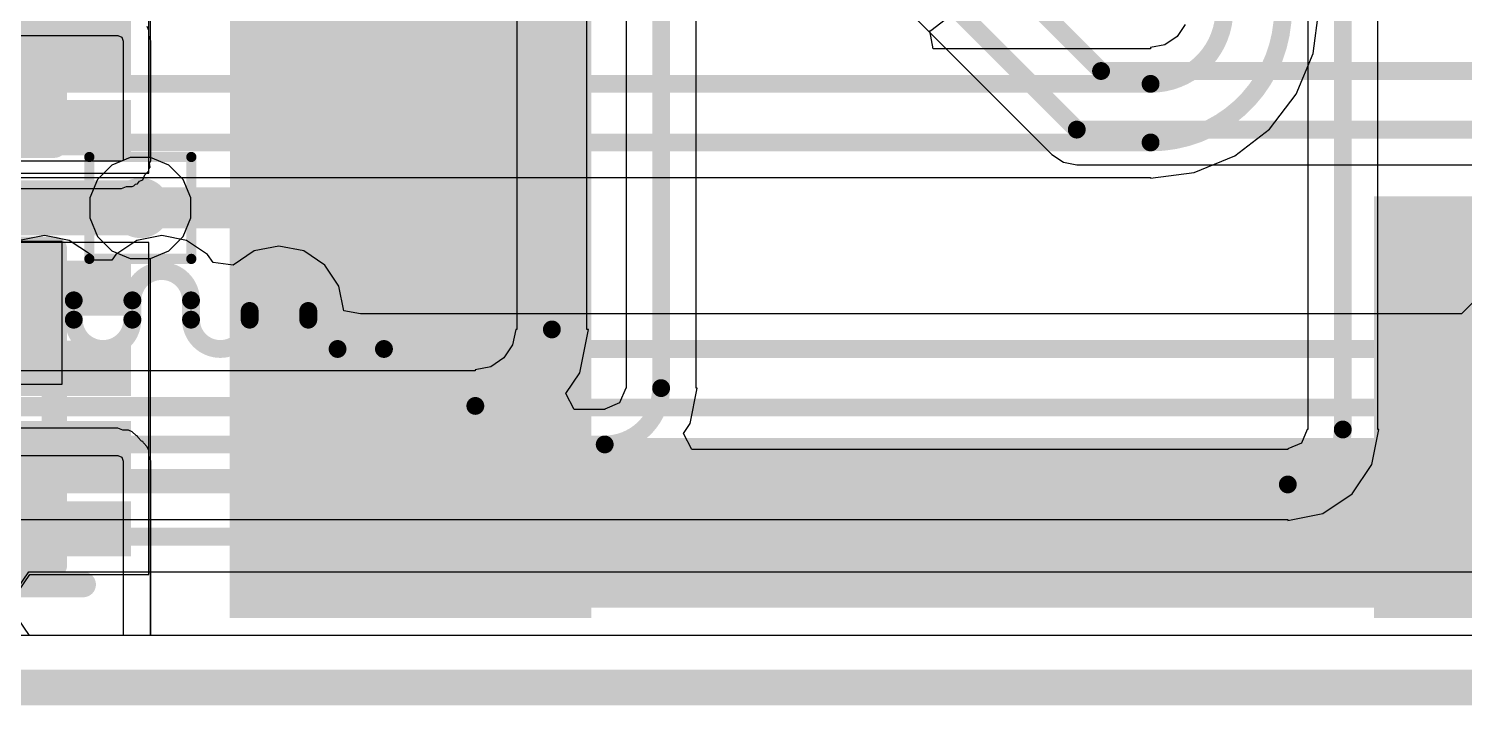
# Model space of a CAD drawing. Header units: inches. Extents: x -6 to 284, y -12 to 154.
# Drawn here: x 65.81 to 72.96, y -11.73 to -8.36 of the extents above; entities that cross this region are included whole.
import ezdxf

# ---------------------------------------------------------------- set-up
doc = ezdxf.new("R2010")
doc.units = ezdxf.units.IN
for name, color, linetype in [('Board Outline', 216, 'Continuous'), ('Bottom Layer', 5, 'Continuous'), ('Bottom Overlay', 54, 'Continuous'), ('Bottom Paste', 16, 'Continuous'), ('Bottom Solder', 6, 'Continuous'), ('Drill Drawing', 1, 'Continuous'), ('GND-1', 16, 'Continuous'), ('GND-2', 90, 'Continuous'), ('GND-3', 216, 'Continuous'), ('GND-4', 54, 'Continuous'), ('PWR-1', 156, 'Continuous'), ('PWR-2', 130, 'Continuous'), ('Signal L1', 76, 'Continuous'), ('Signal L2', 6, 'Continuous'), ('Top Layer', 1, 'Continuous'), ('Top Overlay', 2, 'Continuous'), ('Top Paste', 8, 'Continuous'), ('Top Solder', 216, 'Continuous'), ('Via Holes', 16, 'Continuous')]:
    doc.layers.add(name, color=color, linetype=linetype)

# ---------------------------------------------------------------- blocks, each defined once
blk = doc.blocks.new('24_UQFN__4_2__B_84')
at = {"layer": 'Bottom Layer'}
for points in [[(-0.1, 2.2), (-0.1, 1.45), (-0.3, 1.45), (-0.3, 2.2)], [(0.3, 2.2), (0.3, 1.45), (0.1, 1.45), (0.1, 2.2)], [(-1.2, 1.9), (-0.45, 1.9), (-0.45, 1.7), (-1.2, 1.7)], [(0.45, 1.9), (1.2, 1.9), (1.2, 1.7), (0.45, 1.7)], [(-1.2, 1.5), (-0.45, 1.5), (-0.45, 1.3), (-1.2, 1.3)], [(0.45, 1.5), (1.2, 1.5), (1.2, 1.3), (0.45, 1.3)], [(-1.2, 1.1), (-0.45, 1.1), (-0.45, 0.9), (-1.2, 0.9)], [(0.45, 1.1), (1.2, 1.1), (1.2, 0.9), (0.45, 0.9)], [(-1.2, 0.7), (-0.45, 0.7), (-0.45, 0.5), (-1.2, 0.5)], [(0.45, 0.7), (1.2, 0.7), (1.2, 0.5), (0.45, 0.5)], [(-1.2, 0.3), (-0.45, 0.3), (-0.45, 0.1), (-1.2, 0.1)], [(0.45, 0.3), (1.2, 0.3), (1.2, 0.1), (0.45, 0.1)], [(-1.2, -0.1), (-0.45, -0.1), (-0.45, -0.3), (-1.2, -0.3)], [(0.45, -0.1), (1.2, -0.1), (1.2, -0.3), (0.45, -0.3)], [(-1.2, -0.5), (-0.45, -0.5), (-0.45, -0.7), (-1.2, -0.7)], [(0.45, -0.5), (1.2, -0.5), (1.2, -0.7), (0.45, -0.7)], [(-1.2, -0.9), (-0.45, -0.9), (-0.45, -1.1), (-1.2, -1.1)], [(0.45, -0.9), (1.2, -0.9), (1.2, -1.1), (0.45, -1.1)], [(-1.2, -1.3), (-0.45, -1.3), (-0.45, -1.5), (-1.2, -1.5)], [(0.45, -1.3), (1.2, -1.3), (1.2, -1.5), (0.45, -1.5)], [(-0.1, -1.45), (-0.1, -2.2), (-0.3, -2.2), (-0.3, -1.45)], [(0.3, -1.45), (0.3, -2.2), (0.1, -2.2), (0.1, -1.45)], [(-1.2, -1.7), (-0.45, -1.7), (-0.45, -1.9), (-1.2, -1.9)], [(0.45, -1.7), (1.2, -1.7), (1.2, -1.9), (0.45, -1.9)]]:
    blk.add_hatch(color=5, dxfattribs=at).paths.add_polyline_path(points)
at = {"layer": 'Bottom Paste'}
for points in [[(-0.1, 2.2), (-0.1, 1.45), (-0.3, 1.45), (-0.3, 2.2)], [(0.3, 2.2), (0.3, 1.45), (0.1, 1.45), (0.1, 2.2)], [(-1.2, 1.9), (-0.45, 1.9), (-0.45, 1.7), (-1.2, 1.7)], [(0.45, 1.9), (1.2, 1.9), (1.2, 1.7), (0.45, 1.7)], [(-1.2, 1.5), (-0.45, 1.5), (-0.45, 1.3), (-1.2, 1.3)], [(0.45, 1.5), (1.2, 1.5), (1.2, 1.3), (0.45, 1.3)], [(-1.2, 1.1), (-0.45, 1.1), (-0.45, 0.9), (-1.2, 0.9)], [(0.45, 1.1), (1.2, 1.1), (1.2, 0.9), (0.45, 0.9)], [(-1.2, 0.7), (-0.45, 0.7), (-0.45, 0.5), (-1.2, 0.5)], [(0.45, 0.7), (1.2, 0.7), (1.2, 0.5), (0.45, 0.5)], [(-1.2, 0.3), (-0.45, 0.3), (-0.45, 0.1), (-1.2, 0.1)], [(0.45, 0.3), (1.2, 0.3), (1.2, 0.1), (0.45, 0.1)], [(-1.2, -0.1), (-0.45, -0.1), (-0.45, -0.3), (-1.2, -0.3)], [(0.45, -0.1), (1.2, -0.1), (1.2, -0.3), (0.45, -0.3)], [(-1.2, -0.5), (-0.45, -0.5), (-0.45, -0.7), (-1.2, -0.7)], [(0.45, -0.5), (1.2, -0.5), (1.2, -0.7), (0.45, -0.7)], [(-1.2, -0.9), (-0.45, -0.9), (-0.45, -1.1), (-1.2, -1.1)], [(0.45, -0.9), (1.2, -0.9), (1.2, -1.1), (0.45, -1.1)], [(-1.2, -1.3), (-0.45, -1.3), (-0.45, -1.5), (-1.2, -1.5)], [(0.45, -1.3), (1.2, -1.3), (1.2, -1.5), (0.45, -1.5)], [(-0.1, -1.45), (-0.1, -2.2), (-0.3, -2.2), (-0.3, -1.45)], [(0.3, -1.45), (0.3, -2.2), (0.1, -2.2), (0.1, -1.45)], [(-1.2, -1.7), (-0.45, -1.7), (-0.45, -1.9), (-1.2, -1.9)], [(0.45, -1.7), (1.2, -1.7), (1.2, -1.9), (0.45, -1.9)]]:
    blk.add_hatch(color=16, dxfattribs=at).paths.add_polyline_path(points)
at = {"layer": 'Bottom Solder'}
for points in [[(-0.0625, 2.2375), (-0.0625, 1.4125), (-0.3375, 1.4125), (-0.3375, 2.2375)], [(0.3375, 2.2375), (0.3375, 1.4125), (0.0625, 1.4125), (0.0625, 2.2375)], [(-1.2375, 1.9375), (-0.4125, 1.9375), (-0.4125, 1.6625), (-1.2375, 1.6625)], [(0.4125, 1.9375), (1.2375, 1.9375), (1.2375, 1.6625), (0.4125, 1.6625)], [(-1.2375, 1.5375), (-0.4125, 1.5375), (-0.4125, 1.2625), (-1.2375, 1.2625)], [(0.4125, 1.5375), (1.2375, 1.5375), (1.2375, 1.2625), (0.4125, 1.2625)], [(-1.2375, 1.1375), (-0.4125, 1.1375), (-0.4125, 0.8625), (-1.2375, 0.8625)], [(0.4125, 1.1375), (1.2375, 1.1375), (1.2375, 0.8625), (0.4125, 0.8625)], [(-1.2375, 0.7375), (-0.4125, 0.7375), (-0.4125, 0.4625), (-1.2375, 0.4625)], [(0.4125, 0.7375), (1.2375, 0.7375), (1.2375, 0.4625), (0.4125, 0.4625)], [(-1.2375, 0.3375), (-0.4125, 0.3375), (-0.4125, 0.0625), (-1.2375, 0.0625)], [(0.4125, 0.3375), (1.2375, 0.3375), (1.2375, 0.0625), (0.4125, 0.0625)], [(-1.2375, -0.0625), (-0.4125, -0.0625), (-0.4125, -0.3375), (-1.2375, -0.3375)], [(0.4125, -0.0625), (1.2375, -0.0625), (1.2375, -0.3375), (0.4125, -0.3375)], [(-1.2375, -0.4625), (-0.4125, -0.4625), (-0.4125, -0.7375), (-1.2375, -0.7375)], [(0.4125, -0.4625), (1.2375, -0.4625), (1.2375, -0.7375), (0.4125, -0.7375)], [(-1.2375, -0.8625), (-0.4125, -0.8625), (-0.4125, -1.1375), (-1.2375, -1.1375)], [(0.4125, -0.8625), (1.2375, -0.8625), (1.2375, -1.1375), (0.4125, -1.1375)], [(-1.2375, -1.2625), (-0.4125, -1.2625), (-0.4125, -1.5375), (-1.2375, -1.5375)], [(0.4125, -1.2625), (1.2375, -1.2625), (1.2375, -1.5375), (0.4125, -1.5375)], [(-0.0625, -1.4125), (-0.0625, -2.2375), (-0.3375, -2.2375), (-0.3375, -1.4125)], [(0.3375, -1.4125), (0.3375, -2.2375), (0.0625, -2.2375), (0.0625, -1.4125)], [(-1.2375, -1.6625), (-0.4125, -1.6625), (-0.4125, -1.9375), (-1.2375, -1.9375)], [(0.4125, -1.6625), (1.2375, -1.6625), (1.2375, -1.9375), (0.4125, -1.9375)]]:
    blk.add_hatch(color=6, dxfattribs=at).paths.add_polyline_path(points)
at = {"layer": 'Bottom Overlay'}
for points in [[(-1, 2.0522, 0.127, 0.127, 0), (-0.63, 2.0522, 0.127, 0.127, 0)], [(0.63, 2.0522, 0.127, 0.127, 0), (1, 2.0522, 0.127, 0.127, 0)], [(-1.7521, -1.6987, 0.127, 0.127, 0), (-1.6327, -1.8181, 0.127, 0.127, 0)], [(-1.7521, -1.6987, 0.127, 0.127, 0), (-1.752, -1.9439, 0.127, 0.127, 0)], [(-1.752, -1.9439, 0.127, 0.127, 0), (-1.6327, -1.8246, 0.127, 0.127, 0)], [(-1.6327, -1.8246, 0.127, 0.127, 0), (-1.6327, -1.8181, 0.127, 0.127, 0)], [(-1, -2.0776, 0.127, 0.127, 0), (-0.63, -2.0776, 0.127, 0.127, 0)], [(0.63, -2.0776, 0.127, 0.127, 0), (1, -2.0776, 0.127, 0.127, 0)]]:
    blk.add_lwpolyline(points, format="xyseb", dxfattribs=at)
for points in [[(-1.0318, 2.0522, 0.0635, 0.0635, 1), (-0.9683, 2.0522, 0.0635, 0.0635, 1)], [(-0.6617, 2.0522, 0.0635, 0.0635, 1), (-0.5982, 2.0522, 0.0635, 0.0635, 1)], [(0.5982, 2.0522, 0.0635, 0.0635, 1), (0.6617, 2.0522, 0.0635, 0.0635, 1)], [(0.9683, 2.0522, 0.0635, 0.0635, 1), (1.0318, 2.0522, 0.0635, 0.0635, 1)], [(-1.7838, -1.6987, 0.0635, 0.0635, 1), (-1.7203, -1.6987, 0.0635, 0.0635, 1)], [(-1.7838, -1.6987, 0.0635, 0.0635, 1), (-1.7203, -1.6987, 0.0635, 0.0635, 1)], [(-1.6644, -1.8181, 0.0635, 0.0635, 1), (-1.6009, -1.8181, 0.0635, 0.0635, 1)], [(-1.6644, -1.8181, 0.0635, 0.0635, 1), (-1.6009, -1.8181, 0.0635, 0.0635, 1)], [(-1.6644, -1.8246, 0.0635, 0.0635, 1), (-1.6009, -1.8246, 0.0635, 0.0635, 1)], [(-1.6644, -1.8246, 0.0635, 0.0635, 1), (-1.6009, -1.8246, 0.0635, 0.0635, 1)], [(-1.7838, -1.9439, 0.0635, 0.0635, 1), (-1.7203, -1.9439, 0.0635, 0.0635, 1)], [(-1.7838, -1.9439, 0.0635, 0.0635, 1), (-1.7203, -1.9439, 0.0635, 0.0635, 1)], [(-1.0318, -2.0776, 0.0635, 0.0635, 1), (-0.9683, -2.0776, 0.0635, 0.0635, 1)], [(-0.6617, -2.0776, 0.0635, 0.0635, 1), (-0.5982, -2.0776, 0.0635, 0.0635, 1)], [(0.5982, -2.0776, 0.0635, 0.0635, 1), (0.6617, -2.0776, 0.0635, 0.0635, 1)], [(0.9683, -2.0776, 0.0635, 0.0635, 1), (1.0318, -2.0776, 0.0635, 0.0635, 1)]]:
    blk.add_lwpolyline(points, format="xyseb", close=True, dxfattribs=at)
blk = doc.blocks.new('HDMI_101W_89')
at = {"layer": 'Top Layer'}
for points in [[(-3.7, -1.3849), (-2, -1.3849), (-2, -3.3849), (-3.7, -3.3849)], [(2, -1.3849), (3.7, -1.3849), (3.7, -3.3849), (2, -3.3849)]]:
    blk.add_hatch(color=1, dxfattribs=at).paths.add_polyline_path(points)
at = {"layer": 'Top Paste'}
for points in [[(-3.7, -1.3849), (-2, -1.3849), (-2, -3.3849), (-3.7, -3.3849)], [(2, -1.3849), (3.7, -1.3849), (3.7, -3.3849), (2, -3.3849)]]:
    blk.add_hatch(color=8, dxfattribs=at).paths.add_polyline_path(points)
at = {"layer": 'Top Solder'}
for points in [[(-3.7508, -1.3341), (-1.9492, -1.3341), (-1.9492, -3.4357), (-3.7508, -3.4357)], [(1.9492, -1.3341), (3.7508, -1.3341), (3.7508, -3.4357), (1.9492, -3.4357)]]:
    blk.add_hatch(color=216, dxfattribs=at).paths.add_polyline_path(points)
at = {"layer": 'Top Overlay'}
blk.add_lwpolyline([(-3.3021, 0.0538, 0.127, 0.127, 0), (-3.302, -1.1539, 0.127, 0.127, 0)], format="xyseb", dxfattribs=at)
blk.add_lwpolyline([(-3.3338, -1.1539, 0.0635, 0.0635, 1), (-3.2703, -1.1539, 0.0635, 0.0635, 1)], format="xyseb", close=True, dxfattribs=at)
blk = doc.blocks.new('R___0402_177')
at = {"layer": 'Top Layer'}
for points in [[(-0.6985, -0.3175), (-0.6985, 0.3175), (-0.2413, 0.3175), (-0.2413, -0.3175)], [(0.2413, -0.3175), (0.2413, 0.3175), (0.6985, 0.3175), (0.6985, -0.3175)]]:
    blk.add_hatch(color=1, dxfattribs=at).paths.add_polyline_path(points)
at = {"layer": 'Top Paste'}
for points in [[(-0.6985, -0.3175), (-0.6985, 0.3175), (-0.2413, 0.3175), (-0.2413, -0.3175)], [(0.2413, -0.3175), (0.2413, 0.3175), (0.6985, 0.3175), (0.6985, -0.3175)]]:
    blk.add_hatch(color=8, dxfattribs=at).paths.add_polyline_path(points)
at = {"layer": 'Top Solder'}
for points in [[(-0.7535, -0.3725), (-0.7535, 0.3725), (-0.1863, 0.3725), (-0.1863, -0.3725)], [(0.1863, -0.3725), (0.1863, 0.3725), (0.7535, 0.3725), (0.7535, -0.3725)]]:
    blk.add_hatch(color=216, dxfattribs=at).paths.add_polyline_path(points)
at = {"layer": 'Top Overlay'}
for points in [[(-0.7874, -0.4064, 0.127, 0.127, 0), (-0.7874, 0.4064, 0.127, 0.127, 0)], [(0.7874, 0.4064, 0.127, 0.127, 0), (-0.7874, 0.4064, 0.127, 0.127, 0)], [(0.7874, -0.4064, 0.127, 0.127, 0), (0.7874, 0.4064, 0.127, 0.127, 0)], [(0.7874, -0.4064, 0.127, 0.127, 0), (-0.7874, -0.4064, 0.127, 0.127, 0)], [(0.8128, -0.4318, 0.00323, 0.00323, 0), (-0.8128, -0.4318, 0.00323, 0.00323, 0)]]:
    blk.add_lwpolyline(points, format="xyseb", dxfattribs=at)
for points in [[(-0.8191, 0.4064, 0.0635, 0.0635, 1), (-0.7556, 0.4064, 0.0635, 0.0635, 1)], [(-0.8191, 0.4064, 0.0635, 0.0635, 1), (-0.7556, 0.4064, 0.0635, 0.0635, 1)], [(0.7556, 0.4064, 0.0635, 0.0635, 1), (0.8191, 0.4064, 0.0635, 0.0635, 1)], [(0.7556, 0.4064, 0.0635, 0.0635, 1), (0.8191, 0.4064, 0.0635, 0.0635, 1)], [(-0.8191, -0.4064, 0.0635, 0.0635, 1), (-0.7556, -0.4064, 0.0635, 0.0635, 1)], [(-0.8191, -0.4064, 0.0635, 0.0635, 1), (-0.7556, -0.4064, 0.0635, 0.0635, 1)], [(0.7556, -0.4064, 0.0635, 0.0635, 1), (0.8191, -0.4064, 0.0635, 0.0635, 1)], [(0.7556, -0.4064, 0.0635, 0.0635, 1), (0.8191, -0.4064, 0.0635, 0.0635, 1)], [(-0.8136, -0.4318, 0.00161, 0.00161, 1), (-0.812, -0.4318, 0.00161, 0.00161, 1)], [(0.812, -0.4318, 0.00161, 0.00161, 1), (0.8136, -0.4318, 0.00161, 0.00161, 1)]]:
    blk.add_lwpolyline(points, format="xyseb", close=True, dxfattribs=at)
blk = doc.blocks.new('R___0402_178')
at = {"layer": 'Top Layer'}
for points in [[(-0.6985, -0.3175), (-0.6985, 0.3175), (-0.2413, 0.3175), (-0.2413, -0.3175)], [(0.2413, -0.3175), (0.2413, 0.3175), (0.6985, 0.3175), (0.6985, -0.3175)]]:
    blk.add_hatch(color=1, dxfattribs=at).paths.add_polyline_path(points)
at = {"layer": 'Top Paste'}
for points in [[(-0.6985, -0.3175), (-0.6985, 0.3175), (-0.2413, 0.3175), (-0.2413, -0.3175)], [(0.2413, -0.3175), (0.2413, 0.3175), (0.6985, 0.3175), (0.6985, -0.3175)]]:
    blk.add_hatch(color=8, dxfattribs=at).paths.add_polyline_path(points)
at = {"layer": 'Top Solder'}
for points in [[(-0.7535, -0.3725), (-0.7535, 0.3725), (-0.1863, 0.3725), (-0.1863, -0.3725)], [(0.1863, -0.3725), (0.1863, 0.3725), (0.7535, 0.3725), (0.7535, -0.3725)]]:
    blk.add_hatch(color=216, dxfattribs=at).paths.add_polyline_path(points)
at = {"layer": 'Top Overlay'}
for points in [[(-0.7874, -0.4064, 0.127, 0.127, 0), (-0.7874, 0.4064, 0.127, 0.127, 0)], [(0.7874, 0.4064, 0.127, 0.127, 0), (-0.7874, 0.4064, 0.127, 0.127, 0)], [(0.7874, -0.4064, 0.127, 0.127, 0), (0.7874, 0.4064, 0.127, 0.127, 0)], [(0.7874, -0.4064, 0.127, 0.127, 0), (-0.7874, -0.4064, 0.127, 0.127, 0)], [(0.8128, -0.4318, 0.00323, 0.00323, 0), (-0.8128, -0.4318, 0.00323, 0.00323, 0)]]:
    blk.add_lwpolyline(points, format="xyseb", dxfattribs=at)
for points in [[(-0.8191, 0.4064, 0.0635, 0.0635, 1), (-0.7556, 0.4064, 0.0635, 0.0635, 1)], [(-0.8191, 0.4064, 0.0635, 0.0635, 1), (-0.7556, 0.4064, 0.0635, 0.0635, 1)], [(0.7556, 0.4064, 0.0635, 0.0635, 1), (0.8191, 0.4064, 0.0635, 0.0635, 1)], [(0.7556, 0.4064, 0.0635, 0.0635, 1), (0.8191, 0.4064, 0.0635, 0.0635, 1)], [(-0.8191, -0.4064, 0.0635, 0.0635, 1), (-0.7556, -0.4064, 0.0635, 0.0635, 1)], [(-0.8191, -0.4064, 0.0635, 0.0635, 1), (-0.7556, -0.4064, 0.0635, 0.0635, 1)], [(0.7556, -0.4064, 0.0635, 0.0635, 1), (0.8191, -0.4064, 0.0635, 0.0635, 1)], [(0.7556, -0.4064, 0.0635, 0.0635, 1), (0.8191, -0.4064, 0.0635, 0.0635, 1)], [(-0.8136, -0.4318, 0.00161, 0.00161, 1), (-0.812, -0.4318, 0.00161, 0.00161, 1)], [(0.812, -0.4318, 0.00161, 0.00161, 1), (0.8136, -0.4318, 0.00161, 0.00161, 1)]]:
    blk.add_lwpolyline(points, format="xyseb", close=True, dxfattribs=at)

msp = doc.modelspace()

# ---------------------------------------------------------------- hatches: boundary and pattern name
at = {"layer": 'Bottom Layer'}
h = msp.add_hatch(color=5, dxfattribs=at)
edge = h.paths.add_edge_path()
edge.add_arc((66.3686, -9.2498), 0.15, 0, 360)
at = {"layer": 'GND-1'}
h = msp.add_hatch(color=16, dxfattribs=at)
edge = h.paths.add_edge_path()
edge.add_arc((66.3686, -9.2498), 0.15, 0, 360)
at = {"layer": 'GND-2'}
h = msp.add_hatch(color=90, dxfattribs=at)
edge = h.paths.add_edge_path()
edge.add_arc((66.3686, -9.2498), 0.15, 0, 360)
at = {"layer": 'GND-3'}
h = msp.add_hatch(color=216, dxfattribs=at)
edge = h.paths.add_edge_path()
edge.add_arc((66.3686, -9.2498), 0.15, 0, 360)
at = {"layer": 'GND-4'}
h = msp.add_hatch(color=54, dxfattribs=at)
edge = h.paths.add_edge_path()
edge.add_arc((66.3686, -9.2498), 0.15, 0, 360)
at = {"layer": 'PWR-1'}
h = msp.add_hatch(color=156, dxfattribs=at)
edge = h.paths.add_edge_path()
edge.add_arc((66.3686, -9.2498), 0.15, 0, 360)
at = {"layer": 'PWR-2'}
h = msp.add_hatch(color=130, dxfattribs=at)
edge = h.paths.add_edge_path()
edge.add_arc((66.3686, -9.2498), 0.15, 0, 360)
at = {"layer": 'Signal L1'}
h = msp.add_hatch(color=76, dxfattribs=at)
edge = h.paths.add_edge_path()
edge.add_arc((66.3686, -9.2498), 0.15, 0, 360)
at = {"layer": 'Signal L2'}
h = msp.add_hatch(color=6, dxfattribs=at)
edge = h.paths.add_edge_path()
edge.add_arc((66.3686, -9.2498), 0.15, 0, 360)
at = {"layer": 'Top Layer'}
for points in [[(66.815, -11.2431), (68.615, -11.2431), (68.615, -6.1932), (66.815, -6.1932)], [(66.865, -11.2431), (68.565, -11.2431), (68.565, -9.0295), (66.865, -9.0295)], [(66.815, -11.2431), (74.2679, -11.2431), (74.2679, -10.3974), (66.815, -10.3974)]]:
    msp.add_hatch(color=1, dxfattribs=at).paths.add_polyline_path(points)
h = msp.add_hatch(color=1, dxfattribs=at)
edge = h.paths.add_edge_path()
edge.add_arc((66.3686, -9.2498), 0.15, 0, 360)
at = {"layer": 'Via Holes'}
h = msp.add_hatch(color=7, dxfattribs=at)
edge = h.paths.add_edge_path()
edge.add_arc((66.3686, -9.2498), 0.075, 0, 360)

# ---------------------------------------------------------------- linework, layer by layer
at = {"layer": 'Board Outline'}
msp.add_lwpolyline([(12.0364, -11.6401, 0.1778, 0.1778, 0), (75.4223, -11.6401, 0.1778, 0.1778, 0)], format="xyseb", dxfattribs=at)
at = {"layer": 'Bottom Layer'}
for p, q in [((66.4108, -8.6223), (66.4108, -7.8763)), ((66.4108, -9.0763), (66.4108, -8.6223)), ((66.4108, -8.6223), (66.4108, -8.6223)), ((65.4068, -9.0763), (66.4108, -9.0763)), ((66.4108, -9.4223), (65.4068, -9.4223)), ((66.4108, -10.6763), (66.4108, -9.4223)), ((66.4108, -11.0763), (66.4108, -10.6763)), ((65.7588, -11.1652), (65.8182, -11.0763)), ((65.8182, -11.0763), (66.4108, -11.0763)), ((65.8164, -11.3812), (65.757, -11.2923)), ((75.4223, -11.3812), (65.8164, -11.3812))]:
    msp.add_line(p, q, dxfattribs=at)
for points in [[(64.2588, -9.2493, 0.1778, 0.1778, 0), (65.9088, -9.2493, 0.1778, 0.1778, 0)], [(65.9088, -9.2493, 0.1778, 0.1778, 0), (65.9091, -9.2496, 0.1778, 0.1778, 0)], [(65.9091, -9.2496, 0.1778, 0.1778, 0), (66.3686, -9.2496, 0.1778, 0.1778, 0)]]:
    msp.add_lwpolyline(points, format="xyseb", dxfattribs=at)
for points in [[(65.8644, -9.2493, 0.0889, 0.0889, 1), (65.9533, -9.2493, 0.0889, 0.0889, 1)], [(65.8644, -9.2493, 0.0889, 0.0889, 1), (65.9533, -9.2493, 0.0889, 0.0889, 1)], [(65.8646, -9.2496, 0.0889, 0.0889, 1), (65.9535, -9.2496, 0.0889, 0.0889, 1)], [(65.8646, -9.2496, 0.0889, 0.0889, 1), (65.9535, -9.2496, 0.0889, 0.0889, 1)], [(66.3241, -9.2496, 0.0889, 0.0889, 1), (66.413, -9.2496, 0.0889, 0.0889, 1)]]:
    msp.add_lwpolyline(points, format="xyseb", close=True, dxfattribs=at)
at = {"layer": 'Drill Drawing'}
for points in [[(66.1146, -8.9958, 0.0508, 0.0508, 0), (66.6226, -8.9958, 0.0508, 0.0508, 0)], [(66.1146, -9.5038, 0.0508, 0.0508, 0), (66.1146, -8.9958, 0.0508, 0.0508, 0)], [(66.6226, -9.5038, 0.0508, 0.0508, 0), (66.6226, -8.9958, 0.0508, 0.0508, 0)], [(66.1146, -9.5038, 0.0508, 0.0508, 0), (66.6226, -9.5038, 0.0508, 0.0508, 0)]]:
    msp.add_lwpolyline(points, format="xyseb", dxfattribs=at)
for points in [[(66.1019, -8.9958, 0.0254, 0.0254, 1), (66.1273, -8.9958, 0.0254, 0.0254, 1)], [(66.1019, -8.9958, 0.0254, 0.0254, 1), (66.1273, -8.9958, 0.0254, 0.0254, 1)], [(66.6099, -8.9958, 0.0254, 0.0254, 1), (66.6353, -8.9958, 0.0254, 0.0254, 1)], [(66.6099, -8.9958, 0.0254, 0.0254, 1), (66.6353, -8.9958, 0.0254, 0.0254, 1)], [(66.1019, -9.5038, 0.0254, 0.0254, 1), (66.1273, -9.5038, 0.0254, 0.0254, 1)], [(66.1019, -9.5038, 0.0254, 0.0254, 1), (66.1273, -9.5038, 0.0254, 0.0254, 1)], [(66.6099, -9.5038, 0.0254, 0.0254, 1), (66.6353, -9.5038, 0.0254, 0.0254, 1)], [(66.6099, -9.5038, 0.0254, 0.0254, 1), (66.6353, -9.5038, 0.0254, 0.0254, 1)]]:
    msp.add_lwpolyline(points, format="xyseb", close=True, dxfattribs=at)
at = {"layer": 'GND-1'}
for p, q in [((65.8164, -11.3812), (65.757, -11.2923)), ((75.4223, -11.3812), (65.8164, -11.3812))]:
    msp.add_line(p, q, dxfattribs=at)
at = {"layer": 'GND-2'}
for p, q in [((65.8164, -11.3812), (65.757, -11.2923)), ((75.4223, -11.3812), (65.8164, -11.3812))]:
    msp.add_line(p, q, dxfattribs=at)
at = {"layer": 'GND-3'}
for p, q in [((65.8164, -11.3812), (65.757, -11.2923)), ((75.4223, -11.3812), (65.8164, -11.3812))]:
    msp.add_line(p, q, dxfattribs=at)
at = {"layer": 'GND-4'}
for p, q in [((65.8164, -11.3812), (65.757, -11.2923)), ((75.4223, -11.3812), (65.8164, -11.3812))]:
    msp.add_line(p, q, dxfattribs=at)
at = {"layer": 'PWR-1'}
for p, q in [((66.3185, -8.9982), (66.226, -9.0365)), ((66.4186, -8.9982), (66.3185, -8.9982)), ((66.5111, -9.0365), (66.4186, -8.9982)), ((66.226, -9.0365), (66.1553, -9.1073)), ((66.5819, -9.1073), (66.5111, -9.0365)), ((66.1553, -9.1073), (66.117, -9.1998)), ((66.6202, -9.1998), (66.5819, -9.1073)), ((66.117, -9.1998), (66.117, -9.2998)), ((66.6202, -9.2998), (66.6202, -9.1998)), ((66.117, -9.2998), (66.1553, -9.3923)), ((66.5819, -9.3923), (66.6202, -9.2998)), ((66.1553, -9.3923), (66.226, -9.4631)), ((66.5111, -9.4631), (66.5819, -9.3923)), ((66.226, -9.4631), (66.3185, -9.5014)), ((66.3185, -9.5014), (66.4186, -9.5014)), ((66.4186, -9.5014), (66.5111, -9.4631)), ((65.8164, -11.3812), (65.757, -11.2923)), ((75.4223, -11.3812), (65.8164, -11.3812))]:
    msp.add_line(p, q, dxfattribs=at)
at = {"layer": 'PWR-2'}
for p, q in [((66.4186, -8.9982), (66.4186, -7.0527)), ((66.3185, -8.9982), (66.226, -9.0365)), ((66.4186, -8.9982), (66.3185, -8.9982)), ((66.5111, -9.0365), (66.4186, -8.9982)), ((66.5111, -9.0365), (66.4186, -8.9982)), ((66.226, -9.0365), (66.1553, -9.1073)), ((66.5819, -9.1073), (66.5111, -9.0365)), ((66.5819, -9.1073), (66.5111, -9.0365)), ((66.1553, -9.1073), (66.117, -9.1998)), ((66.6202, -9.1998), (66.5819, -9.1073)), ((66.6202, -9.1998), (66.5819, -9.1073)), ((66.117, -9.1998), (66.117, -9.2998)), ((66.6202, -9.2998), (66.6202, -9.1998)), ((66.6202, -9.2998), (66.6202, -9.1998)), ((66.117, -9.2998), (66.1553, -9.3923)), ((66.5819, -9.3923), (66.6202, -9.2998)), ((66.5819, -9.3923), (66.6202, -9.2998)), ((66.1553, -9.3923), (66.226, -9.4631)), ((66.5111, -9.4631), (66.5819, -9.3923)), ((66.5111, -9.4631), (66.5819, -9.3923)), ((66.226, -9.4631), (66.3185, -9.5014)), ((66.3185, -9.5014), (66.4186, -9.5014)), ((66.4186, -9.5014), (66.5111, -9.4631)), ((66.4186, -9.5014), (66.5111, -9.4631)), ((66.4186, -11.3812), (66.4186, -9.5014)), ((65.8164, -11.3812), (65.757, -11.2923)), ((75.4223, -11.3812), (65.8164, -11.3812)), ((75.4223, -11.3812), (66.4186, -11.3812))]:
    msp.add_line(p, q, dxfattribs=at)
at = {"layer": 'Signal L1'}
for p, q in [((72.1844, -4.9267), (72.1844, -10.3542)), ((72.534, -10.3542), (72.534, -4.9267)), ((68.244, -6.3671), (68.244, -9.8554)), ((68.5936, -9.8554), (68.5936, -6.3664)), ((68.7882, -7.3254), (68.7882, -10.1478)), ((69.1378, -10.1478), (69.1378, -7.3254)), ((68.2385, -9.8554), (68.2232, -9.9323)), ((68.244, -9.8554), (68.2385, -9.8554)), ((68.5582, -10.0711), (68.6011, -9.8554)), ((68.6011, -9.8554), (68.5936, -9.8554)), ((68.2232, -9.9323), (68.1797, -9.9976)), ((68.1797, -9.9976), (68.1145, -10.0411)), ((68.0375, -10.0619), (62.9135, -10.0619)), ((68.1145, -10.0411), (68.0375, -10.0564)), ((68.0375, -10.0564), (68.0375, -10.0619)), ((68.4885, -10.1755), (68.5582, -10.0711)), ((68.7868, -10.1478), (68.7562, -10.2218)), ((68.7882, -10.1478), (68.7868, -10.1478)), ((69.1082, -10.3243), (69.1433, -10.1478)), ((69.1433, -10.1478), (69.1378, -10.1478)), ((68.5304, -10.2539), (68.4885, -10.1755)), ((68.7562, -10.2218), (68.6821, -10.2525)), ((68.6821, -10.2539), (68.5304, -10.2539)), ((68.6821, -10.2525), (68.6821, -10.2539)), ((69.0744, -10.3749), (69.1082, -10.3243)), ((72.1825, -10.3542), (72.154, -10.4229)), ((72.1844, -10.3542), (72.1825, -10.3542)), ((72.5048, -10.528), (72.5394, -10.3542)), ((72.5394, -10.3542), (72.534, -10.3542)), ((69.1163, -10.4533), (69.0744, -10.3749)), ((72.154, -10.4229), (72.0854, -10.4513)), ((72.0854, -10.4533), (69.1163, -10.4533)), ((72.0854, -10.4513), (72.0854, -10.4533)), ((72.4064, -10.6753), (72.5048, -10.528)), ((72.2591, -10.7737), (72.4064, -10.6753)), ((72.0854, -10.8082), (72.2591, -10.7737)), ((43.9996, -10.8029), (72.0854, -10.8029)), ((72.0854, -10.8029), (72.0854, -10.8082)), ((65.8164, -11.3812), (65.757, -11.2923)), ((75.4223, -11.3812), (65.8164, -11.3812))]:
    msp.add_line(p, q, dxfattribs=at)
for points in [[(72.3592, -10.3542, 0.0889, 0.0889, 0), (72.3592, -4.7457, 0.0889, 0.0889, 0)], [(68.4188, -9.8554, 0.0889, 0.0889, 0), (68.4188, -6.3664, 0.0889, 0.0889, 0)], [(68.963, -10.1478, 0.0889, 0.0889, 0), (68.963, -7.1444, 0.0889, 0.0889, 0)], [(68.4188, -9.8554, 0.0889, 0.0889, -0.414214), (68.0375, -10.2367, 0.0889, 0.0889, 0)], [(68.963, -10.1478, 0.0889, 0.0889, -0.414214), (68.6821, -10.4287, 0.0889, 0.0889, 0)], [(39.233, -10.2367, 0.0889, 0.0889, 0), (68.0375, -10.2367, 0.0889, 0.0889, 0)], [(72.3592, -10.3542, 0.0889, 0.0889, -0.414214), (72.0854, -10.6281, 0.0889, 0.0889, 0)], [(39.1182, -10.4287, 0.0889, 0.0889, 0), (68.6821, -10.4287, 0.0889, 0.0889, 0)], [(39.0177, -10.6281, 0.0889, 0.0889, 0), (72.0854, -10.6281, 0.0889, 0.0889, 0)]]:
    msp.add_lwpolyline(points, format="xyseb", dxfattribs=at)
for points in [[(68.3966, -9.8554, 0.0445, 0.0445, 1), (68.4411, -9.8554, 0.0445, 0.0445, 1)], [(68.3966, -9.8554, 0.0445, 0.0445, 1), (68.4411, -9.8554, 0.0445, 0.0445, 1)], [(68.9408, -10.1478, 0.0445, 0.0445, 1), (68.9852, -10.1478, 0.0445, 0.0445, 1)], [(68.9408, -10.1478, 0.0445, 0.0445, 1), (68.9852, -10.1478, 0.0445, 0.0445, 1)], [(68.0153, -10.2367, 0.0445, 0.0445, 1), (68.0598, -10.2367, 0.0445, 0.0445, 1)], [(68.0153, -10.2367, 0.0445, 0.0445, 1), (68.0598, -10.2367, 0.0445, 0.0445, 1)], [(72.337, -10.3542, 0.0445, 0.0445, 1), (72.3815, -10.3542, 0.0445, 0.0445, 1)], [(72.337, -10.3542, 0.0445, 0.0445, 1), (72.3815, -10.3542, 0.0445, 0.0445, 1)], [(68.6599, -10.4287, 0.0445, 0.0445, 1), (68.7044, -10.4287, 0.0445, 0.0445, 1)], [(68.6599, -10.4287, 0.0445, 0.0445, 1), (68.7044, -10.4287, 0.0445, 0.0445, 1)], [(72.0632, -10.6281, 0.0445, 0.0445, 1), (72.1076, -10.6281, 0.0445, 0.0445, 1)], [(72.0632, -10.6281, 0.0445, 0.0445, 1), (72.1076, -10.6281, 0.0445, 0.0445, 1)]]:
    msp.add_lwpolyline(points, format="xyseb", close=True, dxfattribs=at)
at = {"layer": 'Signal L2'}
for p, q in [((74.9447, -7.7839), (72.9507, -9.778)), ((70.3062, -8.3654), (70.4859, -8.2275)), ((72.2112, -8.4807), (72.2398, -8.2638)), ((70.3012, -8.3675), (70.3062, -8.3654)), ((70.3189, -8.4564), (70.3012, -8.3675)), ((71.5743, -8.3353), (71.5338, -8.3959)), ((71.4732, -8.4364), (71.4017, -8.4506)), ((71.5338, -8.3959), (71.4732, -8.4364)), ((71.4017, -8.4564), (70.3189, -8.4564)), ((71.4017, -8.4506), (71.4017, -8.4564)), ((72.1275, -8.6829), (72.2112, -8.4807)), ((71.9943, -8.8564), (72.1275, -8.6829)), ((71.8207, -8.9896), (71.9943, -8.8564)), ((71.6186, -9.0733), (71.8207, -8.9896)), ((71.4017, -9.1019), (71.6186, -9.0733)), ((64.9413, -9.0981), (71.4017, -9.0981)), ((71.4017, -9.0981), (71.4017, -9.1019)), ((65.8908, -9.3867), (65.7669, -9.4113)), ((66.0147, -9.4113), (65.8908, -9.3867)), ((66.1197, -9.4815), (66.0147, -9.4113)), ((66.3511, -9.4113), (66.2461, -9.4815)), ((66.475, -9.3867), (66.3511, -9.4113)), ((66.5989, -9.4113), (66.475, -9.3867)), ((66.7039, -9.4815), (66.5989, -9.4113)), ((67.0592, -9.4396), (66.9353, -9.4643)), ((67.1831, -9.4643), (67.0592, -9.4396)), ((66.1384, -9.5095), (66.1197, -9.4815)), ((66.2273, -9.5095), (66.1384, -9.5095)), ((66.2461, -9.4815), (66.2273, -9.5095)), ((66.7313, -9.5225), (66.7039, -9.4815)), ((66.9353, -9.4643), (66.8303, -9.5344)), ((67.2881, -9.5344), (67.1831, -9.4643)), ((66.8303, -9.5344), (66.7313, -9.5225)), ((67.3583, -9.6395), (67.2881, -9.5344)), ((67.3829, -9.7633), (67.3583, -9.6395)), ((67.4657, -9.778), (67.3829, -9.7633)), ((72.9507, -9.778), (67.4657, -9.778)), ((65.7533, -11.1521), (65.8127, -11.0632)), ((65.8127, -11.0632), (73.3912, -11.0632)), ((65.8164, -11.3812), (65.757, -11.2923)), ((75.4223, -11.3812), (65.8164, -11.3812))]:
    msp.add_line(p, q, dxfattribs=at)
for points in [[(71.7691, -8.2638, 0.0889, 0.0889, -0.414214), (71.4017, -8.6312, 0.0889, 0.0889, 0)], [(72.0612, -8.2638, 0.0889, 0.0889, -0.414214), (71.4017, -8.9233, 0.0889, 0.0889, 0)], [(64.7479, -8.6312, 0.0889, 0.0889, 0), (71.4017, -8.6312, 0.0889, 0.0889, 0)], [(64.8689, -8.9233, 0.0889, 0.0889, 0), (71.4017, -8.9233, 0.0889, 0.0889, 0)], [(65.7447, -9.7104, 0.0889, 0.0889, -1), (66.0368, -9.7104, 0.0889, 0.0889, 0)], [(66.3289, -9.7104, 0.0889, 0.0889, -1), (66.621, -9.7104, 0.0889, 0.0889, 0)], [(66.9131, -9.7633, 0.0889, 0.0889, -1), (67.2052, -9.7633, 0.0889, 0.0889, 0)], [(66.0368, -9.8068, 0.0889, 0.0889, 0), (66.0368, -9.7104, 0.0889, 0.0889, 0)], [(66.3289, -9.8068, 0.0889, 0.0889, 0), (66.3289, -9.7104, 0.0889, 0.0889, 0)], [(66.621, -9.8068, 0.0889, 0.0889, 0), (66.621, -9.7104, 0.0889, 0.0889, 0)], [(66.9131, -9.8068, 0.0889, 0.0889, 0), (66.9131, -9.7633, 0.0889, 0.0889, 0)], [(67.2052, -9.8068, 0.0889, 0.0889, 0), (67.2052, -9.7633, 0.0889, 0.0889, 0)], [(66.3289, -9.8068, 0.0889, 0.0889, -1), (66.0368, -9.8068, 0.0889, 0.0889, 0)], [(66.9131, -9.8068, 0.0889, 0.0889, -1), (66.621, -9.8068, 0.0889, 0.0889, 0)], [(67.3513, -9.9528, 0.0889, 0.0889, -0.414214), (67.2052, -9.8068, 0.0889, 0.0889, 0)], [(67.3513, -9.9528, 0.0889, 0.0889, 0), (67.5822, -9.9528, 0.0889, 0.0889, 0)], [(67.5822, -9.9528, 0.0889, 0.0889, 0), (73.0231, -9.9528, 0.0889, 0.0889, 0)], [(46.9034, -10.2449, 0.0889, 0.0889, 0), (73.1441, -10.2449, 0.0889, 0.0889, 0)], [(46.4369, -10.5962, 0.0889, 0.0889, 0), (73.2703, -10.5962, 0.0889, 0.0889, 0)], [(46.3159, -10.8883, 0.0889, 0.0889, 0), (73.3912, -10.8883, 0.0889, 0.0889, 0)]]:
    msp.add_lwpolyline(points, format="xyseb", dxfattribs=at)
for points in [[(71.3794, -8.6312, 0.0445, 0.0445, 1), (71.4239, -8.6312, 0.0445, 0.0445, 1)], [(71.3794, -8.6312, 0.0445, 0.0445, 1), (71.4239, -8.6312, 0.0445, 0.0445, 1)], [(71.3794, -8.9233, 0.0445, 0.0445, 1), (71.4239, -8.9233, 0.0445, 0.0445, 1)], [(71.3794, -8.9233, 0.0445, 0.0445, 1), (71.4239, -8.9233, 0.0445, 0.0445, 1)], [(66.0146, -9.7104, 0.0445, 0.0445, 1), (66.0591, -9.7104, 0.0445, 0.0445, 1)], [(66.0146, -9.7104, 0.0445, 0.0445, 1), (66.0591, -9.7104, 0.0445, 0.0445, 1)], [(66.3067, -9.7104, 0.0445, 0.0445, 1), (66.3512, -9.7104, 0.0445, 0.0445, 1)], [(66.3067, -9.7104, 0.0445, 0.0445, 1), (66.3512, -9.7104, 0.0445, 0.0445, 1)], [(66.5988, -9.7104, 0.0445, 0.0445, 1), (66.6433, -9.7104, 0.0445, 0.0445, 1)], [(66.5988, -9.7104, 0.0445, 0.0445, 1), (66.6433, -9.7104, 0.0445, 0.0445, 1)], [(66.8909, -9.7633, 0.0445, 0.0445, 1), (66.9354, -9.7633, 0.0445, 0.0445, 1)], [(66.8909, -9.7633, 0.0445, 0.0445, 1), (66.9354, -9.7633, 0.0445, 0.0445, 1)], [(67.183, -9.7633, 0.0445, 0.0445, 1), (67.2275, -9.7633, 0.0445, 0.0445, 1)], [(67.183, -9.7633, 0.0445, 0.0445, 1), (67.2275, -9.7633, 0.0445, 0.0445, 1)], [(66.0146, -9.8068, 0.0445, 0.0445, 1), (66.0591, -9.8068, 0.0445, 0.0445, 1)], [(66.0146, -9.8068, 0.0445, 0.0445, 1), (66.0591, -9.8068, 0.0445, 0.0445, 1)], [(66.3067, -9.8068, 0.0445, 0.0445, 1), (66.3512, -9.8068, 0.0445, 0.0445, 1)], [(66.3067, -9.8068, 0.0445, 0.0445, 1), (66.3512, -9.8068, 0.0445, 0.0445, 1)], [(66.5988, -9.8068, 0.0445, 0.0445, 1), (66.6433, -9.8068, 0.0445, 0.0445, 1)], [(66.5988, -9.8068, 0.0445, 0.0445, 1), (66.6433, -9.8068, 0.0445, 0.0445, 1)], [(66.8909, -9.8068, 0.0445, 0.0445, 1), (66.9354, -9.8068, 0.0445, 0.0445, 1)], [(66.8909, -9.8068, 0.0445, 0.0445, 1), (66.9354, -9.8068, 0.0445, 0.0445, 1)], [(67.183, -9.8068, 0.0445, 0.0445, 1), (67.2275, -9.8068, 0.0445, 0.0445, 1)], [(67.183, -9.8068, 0.0445, 0.0445, 1), (67.2275, -9.8068, 0.0445, 0.0445, 1)], [(67.3291, -9.9528, 0.0445, 0.0445, 1), (67.3735, -9.9528, 0.0445, 0.0445, 1)], [(67.3291, -9.9528, 0.0445, 0.0445, 1), (67.3735, -9.9528, 0.0445, 0.0445, 1)], [(67.56, -9.9528, 0.0445, 0.0445, 1), (67.6045, -9.9528, 0.0445, 0.0445, 1)], [(67.56, -9.9528, 0.0445, 0.0445, 1), (67.6045, -9.9528, 0.0445, 0.0445, 1)]]:
    msp.add_lwpolyline(points, format="xyseb", close=True, dxfattribs=at)
at = {"layer": 'Top Layer'}
for p, q in [((69.6891, -7.7616), (70.9103, -8.9829)), ((66.4108, -8.3654), (66.4028, -8.346)), ((66.4108, -8.3927), (66.4108, -8.3654)), ((61.3356, -8.3906), (66.2565, -8.3906)), ((66.2565, -8.3906), (66.2758, -8.3986)), ((66.2758, -8.3986), (66.2838, -8.418)), ((66.2838, -8.418), (66.2838, -9.0126)), ((66.4213, -8.418), (66.4108, -8.3927)), ((66.4213, -9.0126), (66.4213, -8.418)), ((70.9103, -8.9829), (70.9103, -8.9829)), ((70.9103, -8.9829), (70.9671, -9.0208)), ((66.2476, -9.0163), (64.569, -9.0163)), ((66.275, -9.0162), (66.2476, -9.0162)), ((66.2476, -9.0162), (66.2476, -9.0163)), ((66.2838, -9.0126), (66.275, -9.0162)), ((66.2838, -9.0126), (66.2838, -9.0126)), ((66.3915, -9.0845), (66.4108, -9.0652)), ((66.4108, -9.0545), (66.4172, -9.0459)), ((66.4108, -9.0652), (66.4108, -9.0545)), ((66.4146, -9.0287), (66.4213, -9.0126)), ((66.4172, -9.0459), (66.4146, -9.0287)), ((66.4172, -9.0459), (66.4172, -9.0459)), ((70.9671, -9.0208), (71.034, -9.0341)), ((71.034, -9.0341), (71.034, -9.0341)), ((71.034, -9.0341), (76.0213, -9.0341)), ((64.5825, -9.1537), (66.2476, -9.1537)), ((66.2476, -9.1537), (66.2476, -9.1537)), ((66.2476, -9.1537), (66.275, -9.1537)), ((66.275, -9.1537), (66.3002, -9.1433)), ((66.3002, -9.1433), (66.3276, -9.1433)), ((66.3276, -9.1433), (66.3364, -9.1396)), ((66.3364, -9.1396), (66.344, -9.132)), ((66.344, -9.132), (66.3546, -9.1304)), ((66.3546, -9.1304), (66.3649, -9.1164)), ((66.3649, -9.1164), (66.3722, -9.1135)), ((66.3722, -9.1134), (66.381, -9.1098)), ((66.3722, -9.1135), (66.3722, -9.1134)), ((66.381, -9.1098), (66.3915, -9.0845)), ((65.9783, -9.4176), (65.3161, -9.4176)), ((65.9783, -10.1288), (65.9783, -9.4176)), ((65.0893, -10.1288), (65.9783, -10.1288)), ((66.2565, -10.347), (63.9361, -10.347)), ((66.2817, -10.3574), (66.2565, -10.347)), ((66.3091, -10.3574), (66.2817, -10.3574)), ((66.3284, -10.3654), (66.3091, -10.3574)), ((66.3478, -10.3848), (66.3284, -10.3654)), ((66.3284, -10.3654), (66.3284, -10.3654)), ((66.3284, -10.3654), (66.3284, -10.3654)), ((66.3537, -10.3872), (66.3478, -10.3848)), ((66.3561, -10.3931), (66.3537, -10.3872)), ((66.3751, -10.4121), (66.3561, -10.3931)), ((66.381, -10.4146), (66.3751, -10.4121)), ((66.3835, -10.4205), (66.381, -10.4146)), ((66.4028, -10.4398), (66.3835, -10.4205)), ((66.4108, -10.4592), (66.4028, -10.4398)), ((66.4028, -10.4398), (66.4028, -10.4398)), ((66.4028, -10.4398), (66.4028, -10.4398)), ((63.9361, -10.4844), (66.2565, -10.4844)), ((66.2565, -10.4844), (66.2758, -10.4924)), ((66.2758, -10.4924), (66.2838, -10.5118)), ((66.2838, -10.5118), (66.2838, -11.3812)), ((66.4108, -10.4865), (66.4108, -10.4592)), ((66.4213, -10.5118), (66.4108, -10.4865)), ((66.4213, -11.3812), (66.4213, -10.5118)), ((66.2838, -11.3818), (63.4319, -11.3818)), ((66.2838, -11.3812), (66.2838, -11.3818)), ((75.4223, -11.3812), (66.4213, -11.3812))]:
    msp.add_line(p, q, dxfattribs=at)
for points in [[(70.1048, -7.517, 0.0889, 0.0889, 0), (71.1549, -8.5672, 0.0889, 0.0889, 0)], [(69.8127, -7.638, 0.0889, 0.0889, 0), (71.034, -8.8593, 0.0889, 0.0889, 0)], [(71.1549, -8.5672, 0.0889, 0.0889, 0), (75.9004, -8.5672, 0.0889, 0.0889, 0)], [(71.034, -8.8593, 0.0889, 0.0889, 0), (76.0213, -8.8593, 0.0889, 0.0889, 0)], [(64.569, -9.2493, 0.2032, 0.2032, 0), (67.3397, -9.2493, 0.2032, 0.2032, 0)], [(67.3397, -9.2493, 0.2032, 0.2032, 0), (67.3939, -9.1952, 0.2032, 0.2032, 0)]]:
    msp.add_lwpolyline(points, format="xyseb", dxfattribs=at)
for points in [[(71.1327, -8.5672, 0.0445, 0.0445, 1), (71.1772, -8.5672, 0.0445, 0.0445, 1)], [(71.1327, -8.5672, 0.0445, 0.0445, 1), (71.1772, -8.5672, 0.0445, 0.0445, 1)], [(71.0117, -8.8593, 0.0445, 0.0445, 1), (71.0562, -8.8593, 0.0445, 0.0445, 1)], [(71.0117, -8.8593, 0.0445, 0.0445, 1), (71.0562, -8.8593, 0.0445, 0.0445, 1)], [(67.2889, -9.2493, 0.1016, 0.1016, 1), (67.3905, -9.2493, 0.1016, 0.1016, 1)], [(67.2889, -9.2493, 0.1016, 0.1016, 1), (67.3905, -9.2493, 0.1016, 0.1016, 1)], [(67.3431, -9.1952, 0.1016, 0.1016, 1), (67.4447, -9.1952, 0.1016, 0.1016, 1)]]:
    msp.add_lwpolyline(points, format="xyseb", close=True, dxfattribs=at)

# ---------------------------------------------------------------- block references
for name, p in [('HDMI_101W_89', (70.565, -7.8582)), ('24_UQFN__4_2__B_84', (65.0838, -9.0493))]:
    msp.add_blockref(name, p)
at = {"rotation": 270}
for name, p in [('R___0402_178', (65.5338, -8.1493)), ('R___0402_177', (65.5338, -10.2431))]:
    msp.add_blockref(name, p, dxfattribs=at)

doc.saveas('drawing.dxf')
